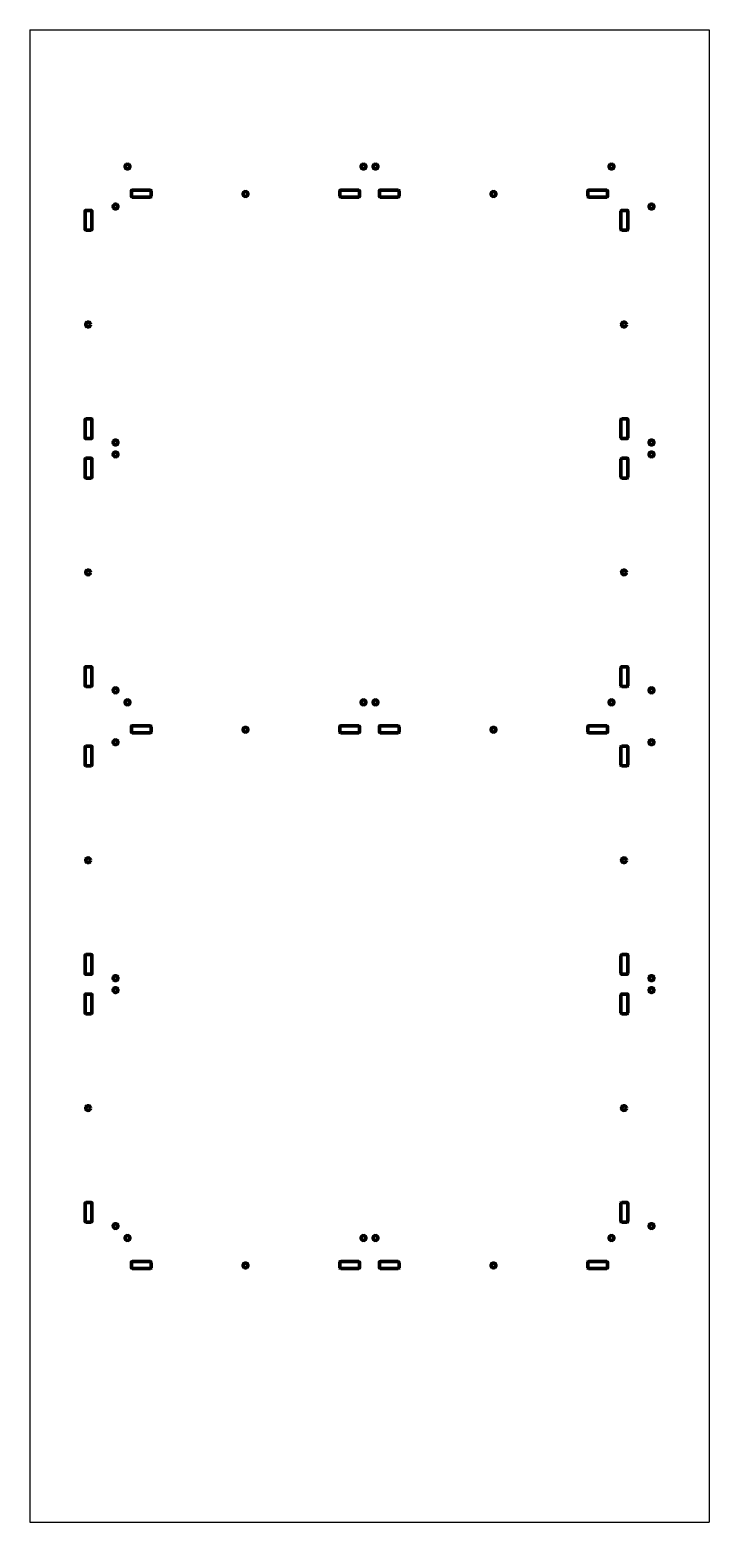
# Model space of a CAD drawing. Header units: millimetres. Extents: x 10 to 465, y 20 to 1020.
import ezdxf

# ---------------------------------------------------------------- set-up
doc = ezdxf.new("R2010")
doc.units = ezdxf.units.MM
doc.layers.add('Visible', color=7, linetype='Continuous', lineweight=70)

msp = doc.modelspace()

# ---------------------------------------------------------------- linework, layer by layer
for p, q in [((10, 1020.01), (465, 1020.01)), ((10, 1020.01), (10, 20.01)), ((465, 1020.01), (465, 20.01)), ((10, 20.01), (465, 20.01))]:
    msp.add_line(p, q)
at = {"layer": 'Visible'}
for p, q in [((78, 912.05), (78, 908.45)), ((90.7, 912.55), (78.5, 912.55)), ((91.2, 908.45), (91.2, 912.05)), ((217.7, 912.05), (217.7, 908.45)), ((230.4, 912.55), (218.2, 912.55)), ((230.9, 908.45), (230.9, 912.05)), ((244.1, 912.05), (244.1, 908.45)), ((256.8, 912.55), (244.6, 912.55)), ((257.3, 908.45), (257.3, 912.05)), ((383.8, 912.05), (383.8, 908.45)), ((396.5, 912.55), (384.3, 912.55)), ((397, 908.45), (397, 912.05)), ((78.5, 907.95), (90.7, 907.95)), ((218.2, 907.95), (230.4, 907.95)), ((244.6, 907.95), (256.8, 907.95)), ((384.3, 907.95), (396.5, 907.95)), ((46.96, 898.5), (46.96, 886.3)), ((51.06, 899), (47.46, 899)), ((51.56, 886.3), (51.56, 898.5)), ((405.95, 898.5), (405.95, 886.3)), ((410.05, 899), (406.45, 899)), ((410.55, 886.3), (410.55, 898.5)), ((47.46, 885.8), (51.06, 885.8)), ((406.45, 885.8), (410.05, 885.8)), ((46.96, 758.8), (46.96, 746.6)), ((51.06, 759.3), (47.46, 759.3)), ((51.56, 746.6), (51.56, 758.8)), ((405.95, 758.8), (405.95, 746.6)), ((410.05, 759.3), (406.45, 759.3)), ((410.55, 746.6), (410.55, 758.8)), ((47.46, 746.1), (51.06, 746.1)), ((406.45, 746.1), (410.05, 746.1)), ((46.96, 732.4), (46.96, 720.2)), ((51.06, 732.9), (47.46, 732.9)), ((51.56, 720.2), (51.56, 732.4)), ((405.95, 732.4), (405.95, 720.2)), ((410.05, 732.9), (406.45, 732.9)), ((410.55, 720.2), (410.55, 732.4)), ((47.46, 719.7), (51.06, 719.7)), ((406.45, 719.7), (410.05, 719.7)), ((46.96, 592.7), (46.96, 580.5)), ((51.06, 593.2), (47.46, 593.2)), ((51.56, 580.5), (51.56, 592.7)), ((405.95, 592.7), (405.95, 580.5)), ((410.05, 593.2), (406.45, 593.2)), ((410.55, 580.5), (410.55, 592.7)), ((47.46, 580), (51.06, 580)), ((406.45, 580), (410.05, 580)), ((78, 553.06), (78, 549.46)), ((90.7, 553.56), (78.5, 553.56)), ((91.2, 549.46), (91.2, 553.06)), ((217.7, 553.06), (217.7, 549.46)), ((230.4, 553.56), (218.2, 553.56)), ((230.9, 549.46), (230.9, 553.06)), ((244.1, 553.06), (244.1, 549.46)), ((256.8, 553.56), (244.6, 553.56)), ((257.3, 549.46), (257.3, 553.06)), ((383.8, 553.06), (383.8, 549.46)), ((396.5, 553.56), (384.3, 553.56)), ((397, 549.46), (397, 553.06)), ((51.06, 540.02), (47.46, 540.02)), ((78.5, 548.96), (90.7, 548.96)), ((218.2, 548.96), (230.4, 548.96)), ((244.6, 548.96), (256.8, 548.96)), ((384.3, 548.96), (396.5, 548.96)), ((410.05, 540.02), (406.45, 540.02)), ((46.96, 539.52), (46.96, 527.32)), ((51.56, 527.32), (51.56, 539.52)), ((405.95, 539.52), (405.95, 527.32)), ((410.55, 527.32), (410.55, 539.52)), ((47.46, 526.82), (51.06, 526.82)), ((406.45, 526.82), (410.05, 526.82)), ((51.06, 400.32), (47.46, 400.32)), ((410.05, 400.32), (406.45, 400.32)), ((46.96, 399.82), (46.96, 387.62)), ((51.56, 387.62), (51.56, 399.82)), ((405.95, 399.82), (405.95, 387.62)), ((410.55, 387.62), (410.55, 399.82)), ((47.46, 387.12), (51.06, 387.12)), ((406.45, 387.12), (410.05, 387.12)), ((46.96, 373.42), (46.96, 361.22)), ((51.06, 373.92), (47.46, 373.92)), ((51.56, 361.22), (51.56, 373.42)), ((405.95, 373.42), (405.95, 361.22)), ((410.05, 373.92), (406.45, 373.92)), ((410.55, 361.22), (410.55, 373.42)), ((47.46, 360.72), (51.06, 360.72)), ((406.45, 360.72), (410.05, 360.72)), ((46.96, 233.72), (46.96, 221.52)), ((51.06, 234.22), (47.46, 234.22)), ((51.56, 221.52), (51.56, 233.72)), ((405.95, 233.72), (405.95, 221.52)), ((410.05, 234.22), (406.45, 234.22)), ((410.55, 221.52), (410.55, 233.72)), ((47.46, 221.02), (51.06, 221.02)), ((406.45, 221.02), (410.05, 221.02)), ((78, 194.08), (78, 190.48)), ((90.7, 194.58), (78.5, 194.58)), ((91.2, 190.48), (91.2, 194.08)), ((217.7, 194.08), (217.7, 190.48)), ((230.4, 194.58), (218.2, 194.58)), ((230.9, 190.48), (230.9, 194.08)), ((244.1, 194.08), (244.1, 190.48)), ((256.8, 194.58), (244.6, 194.58)), ((257.3, 190.48), (257.3, 194.08)), ((383.8, 194.08), (383.8, 190.48)), ((396.5, 194.58), (384.3, 194.58)), ((397, 190.48), (397, 194.08)), ((78.5, 189.98), (90.7, 189.98)), ((218.2, 189.98), (230.4, 189.98)), ((244.6, 189.98), (256.8, 189.98)), ((384.3, 189.98), (396.5, 189.98))]:
    msp.add_line(p, q, dxfattribs=at)
for centre in [(75.4, 928.39), (233.5, 928.39), (241.5, 928.39), (399.6, 928.39), (154.45, 910), (320.55, 910), (67.4, 901.6), (426.39, 901.6), (49.02, 822.55), (408, 822.55), (67.4, 743.5), (426.39, 743.5), (67.4, 735.5), (426.39, 735.5), (49.02, 656.45), (408, 656.45), (67.4, 577.4), (75.4, 569.4), (233.5, 569.4), (241.5, 569.4), (399.6, 569.4), (426.39, 577.4), (154.45, 551.02), (320.55, 551.02), (67.4, 542.62), (426.39, 542.62), (49.02, 463.57), (408, 463.57), (67.4, 384.52), (426.39, 384.52), (67.4, 376.52), (426.39, 376.52), (49.02, 297.47), (408, 297.47), (67.4, 218.42), (426.39, 218.42), (75.4, 210.42), (233.5, 210.42), (241.5, 210.42), (399.6, 210.42), (154.45, 192.03), (320.55, 192.03)]:
    msp.add_circle(centre, 1.6, dxfattribs=at)
for centre, start, end in [((78.5, 912.05), 89.99885, 180.00115), ((90.7, 912.05), 0, 90), ((218.2, 912.05), 89.99885, 180.00115), ((230.4, 912.05), 0, 90), ((244.6, 912.05), 89.99885, 180.00115), ((256.8, 912.05), 0, 90), ((384.3, 912.05), 89.99885, 180.00115), ((396.5, 912.05), 0, 90), ((78.5, 908.45), 180.00115, 269.99885), ((90.7, 908.45), 270, 0), ((218.2, 908.45), 180.00115, 269.99885), ((230.4, 908.45), 270, 0), ((244.6, 908.45), 180.00115, 269.99885), ((256.8, 908.45), 270, 0), ((384.3, 908.45), 180.00115, 269.99885), ((396.5, 908.45), 270, 0), ((47.46, 898.5), 90.00115, 179.99885), ((51.06, 898.5), 359.99885, 90.00115), ((406.45, 898.5), 90.00115, 179.99885), ((410.05, 898.5), 359.99885, 90.00115), ((47.46, 886.3), 180, 270), ((51.06, 886.3), 270, 0), ((406.45, 886.3), 180, 270), ((410.05, 886.3), 270, 0), ((47.46, 758.8), 90.00115, 179.99885), ((51.06, 758.8), 359.99885, 90.00115), ((406.45, 758.8), 90.00115, 179.99885), ((410.05, 758.8), 359.99885, 90.00115), ((47.46, 746.6), 180, 270), ((51.06, 746.6), 270, 0), ((406.45, 746.6), 180, 270), ((410.05, 746.6), 270, 0), ((47.46, 732.4), 90.00115, 179.99885), ((51.06, 732.4), 359.99885, 90.00115), ((406.45, 732.4), 90.00115, 179.99885), ((410.05, 732.4), 359.99885, 90.00115), ((47.46, 720.2), 180, 270), ((51.06, 720.2), 270, 0), ((406.45, 720.2), 180, 270), ((410.05, 720.2), 270, 0), ((47.46, 592.7), 90.00115, 179.99885), ((51.06, 592.7), 359.99885, 90.00115), ((406.45, 592.7), 90.00115, 179.99885), ((410.05, 592.7), 359.99885, 90.00115), ((47.46, 580.5), 180, 270), ((51.06, 580.5), 270, 0), ((406.45, 580.5), 180, 270), ((410.05, 580.5), 270, 0), ((78.5, 553.06), 89.99885, 180.00115), ((90.7, 553.06), 0, 90), ((218.2, 553.06), 89.99885, 180.00115), ((230.4, 553.06), 0, 90), ((244.6, 553.06), 89.99885, 180.00115), ((256.8, 553.06), 0, 90), ((384.3, 553.06), 89.99885, 180.00115), ((396.5, 553.06), 0, 90), ((47.46, 539.52), 90.00115, 179.99885), ((51.06, 539.52), 359.99885, 90.00115), ((78.5, 549.46), 180.00115, 269.99885), ((90.7, 549.46), 270, 0), ((218.2, 549.46), 180.00115, 269.99885), ((230.4, 549.46), 270, 0), ((244.6, 549.46), 180.00115, 269.99885), ((256.8, 549.46), 270, 0), ((384.3, 549.46), 180.00115, 269.99885), ((396.5, 549.46), 270, 0), ((406.45, 539.52), 90.00115, 179.99885), ((410.05, 539.52), 359.99885, 90.00115), ((47.46, 527.32), 180, 270), ((51.06, 527.32), 270, 0), ((406.45, 527.32), 180, 270), ((410.05, 527.32), 270, 0), ((47.46, 399.82), 90.00115, 179.99885), ((51.06, 399.82), 359.99885, 90.00115), ((406.45, 399.82), 90.00115, 179.99885), ((410.05, 399.82), 359.99885, 90.00115), ((47.46, 387.62), 180, 270), ((51.06, 387.62), 270, 0), ((406.45, 387.62), 180, 270), ((410.05, 387.62), 270, 0), ((47.46, 373.42), 90.00115, 179.99885), ((51.06, 373.42), 359.99885, 90.00115), ((406.45, 373.42), 90.00115, 179.99885), ((410.05, 373.42), 359.99885, 90.00115), ((47.46, 361.22), 180, 270), ((51.06, 361.22), 270, 0), ((406.45, 361.22), 180, 270), ((410.05, 361.22), 270, 0), ((47.46, 233.72), 90.00115, 179.99885), ((51.06, 233.72), 359.99885, 90.00115), ((406.45, 233.72), 90.00115, 179.99885), ((410.05, 233.72), 359.99885, 90.00115), ((47.46, 221.52), 180, 270), ((51.06, 221.52), 270, 0), ((406.45, 221.52), 180, 270), ((410.05, 221.52), 270, 0), ((78.5, 194.08), 89.99885, 180.00115), ((78.5, 190.48), 180.00115, 269.99885), ((90.7, 194.08), 0, 90), ((90.7, 190.48), 270, 0), ((218.2, 194.08), 89.99885, 180.00115), ((218.2, 190.48), 180.00115, 269.99885), ((230.4, 194.08), 0, 90), ((230.4, 190.48), 270, 0), ((244.6, 194.08), 89.99885, 180.00115), ((244.6, 190.48), 180.00115, 269.99885), ((256.8, 194.08), 0, 90), ((256.8, 190.48), 270, 0), ((384.3, 194.08), 89.99885, 180.00115), ((384.3, 190.48), 180.00115, 269.99885), ((396.5, 194.08), 0, 90), ((396.5, 190.48), 270, 0)]:
    msp.add_arc(centre, 0.5, start, end, dxfattribs=at)

doc.saveas('drawing.dxf')
